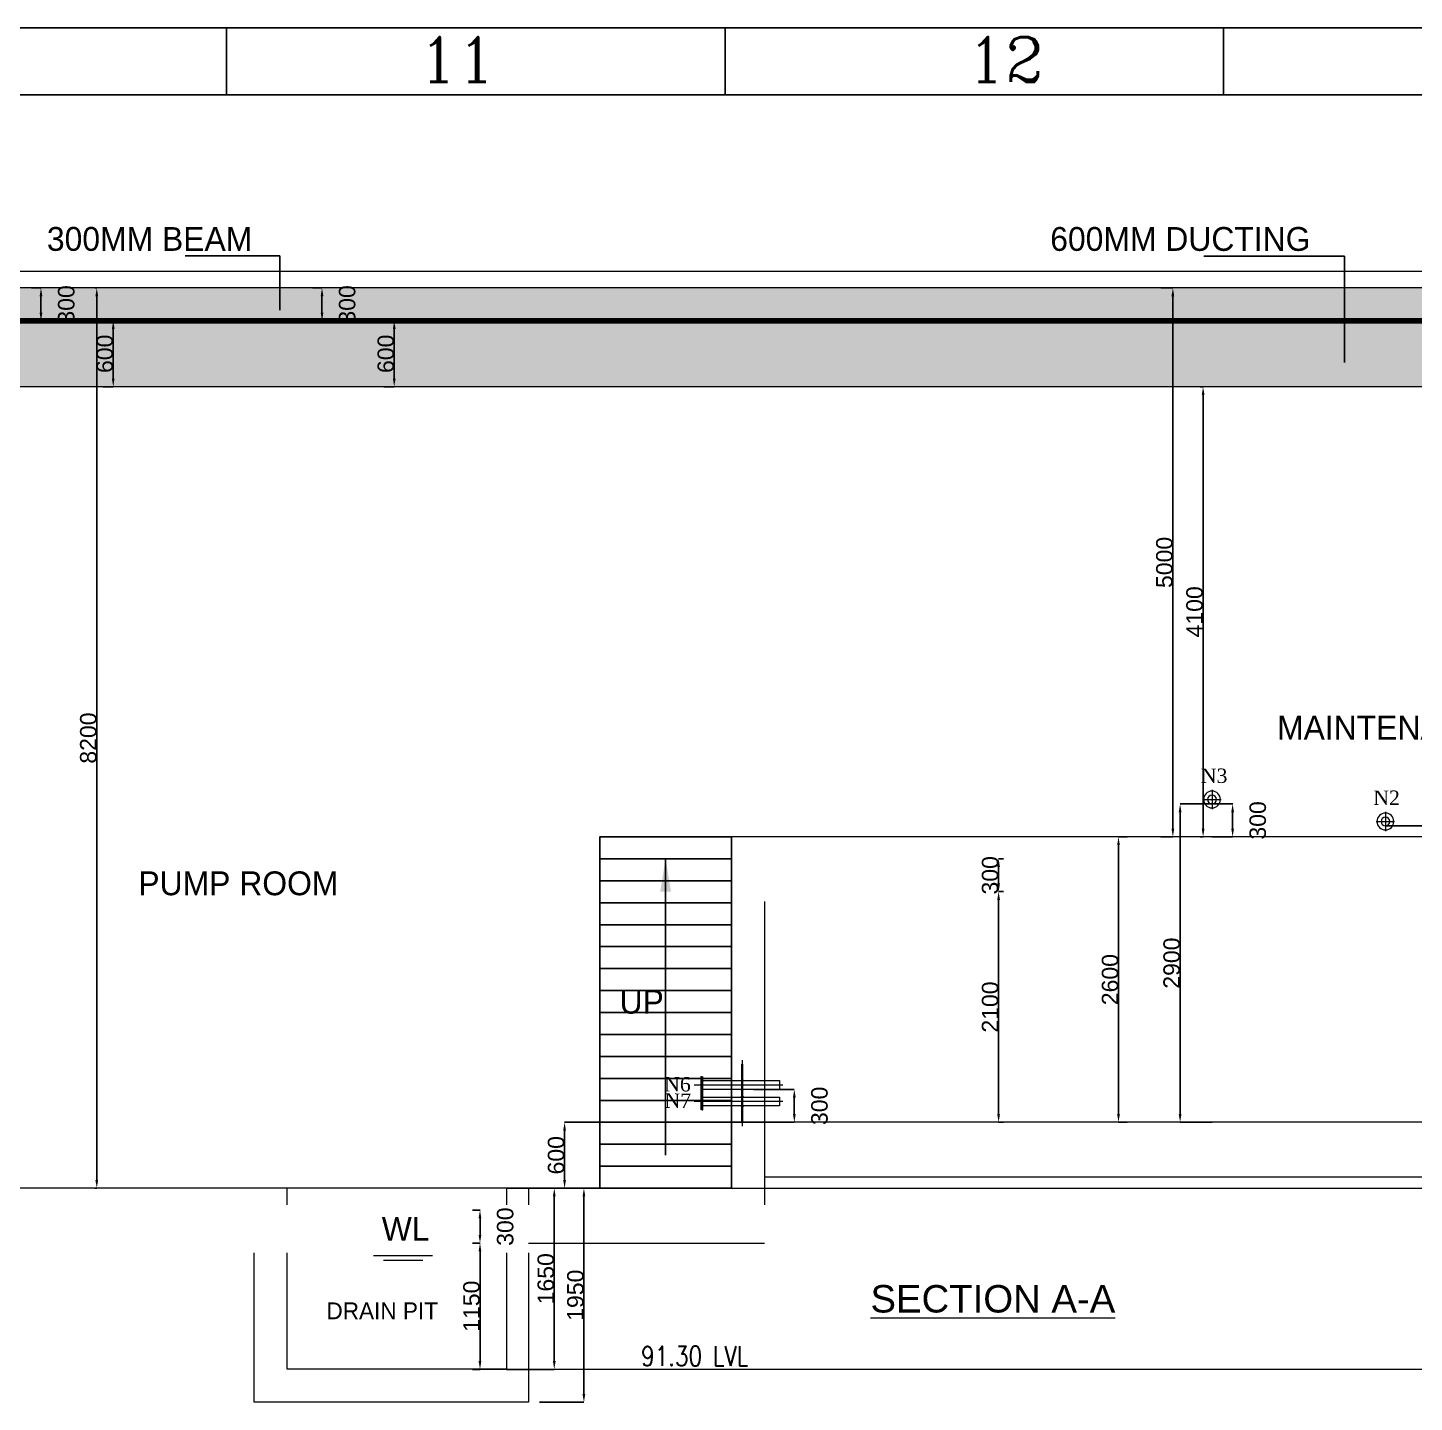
# Model space of a CAD drawing. Header units: millimetres. Extents: x -586673698 to -573385747, y -389867798 to -389752240.
# Drawn here: x -586628848 to -586616213, y -389770624 to -389758104 of the extents above; entities that cross this region are included whole.
import ezdxf
from ezdxf.enums import TextEntityAlignment as Align

# ---------------------------------------------------------------- set-up
doc = ezdxf.new("R2010")
doc.units = ezdxf.units.MM
doc.header["$LTSCALE"] = 100
for name, color, linetype in [('DT-PL-SHAFT', 230, 'Continuous'), ('DT-PL-SUMP', 230, 'Continuous'), ('DT-PL-Text', 181, 'Continuous'), ('Layer1', 7, 'Continuous'), ('LINE', 9, 'Continuous'), ('MAN', 7, 'Continuous'), ('PS_DIM', 9, 'Continuous'), ('T', 2, 'Continuous')]:
    doc.layers.add(name, color=color, linetype=linetype)
doc.layers.add('PL-DOMESTIC WATER TANK', color=171, linetype='Continuous', lineweight=0)
doc.styles.add('Arial', font='arial.ttf')
doc.styles.add('ARIEL', font='arial.ttf')
doc.styles.add('ROMANTIC', font='romantic.ttf')
doc.styles.add('simplex-0.8', font='simplex.shx', dxfattribs={"width": 0.8})
doc.styles.add('style1', font='romanc.shx')
doc.dimstyles.new('V Mts', dxfattribs={"dimtxt": 150, "dimasz": 75, "dimexe": 0.1, "dimexo": 0, "dimgap": 0.01, "dimtad": 1, "dimdec": 0, "dimzin": 3, "dimdsep": 46, "dimtxsty": 'Arial', "dimsah": 1, "dimcen": 0.09375, "dimdle": 0.01, "dimclrd": 8, "dimclre": 8, "dimclrt": 256, "dimadec": 0, "dimazin": 0, "dimtfac": 0.7, "dimtdec": 3, "dimtofl": 0, "dimtmove": 2, "dimatfit": 3, "dimfxl": 0, "dimfrac": 1, "dimtolj": 1, "dimtzin": 0, "dimarcsym": 0})
pattern_1 = [(0, (-585747838.68, -389629148.14), (0, 160), []), (90, (-585747838.68, -389629148.14), (-80, 160), [160, -160])]

# ---------------------------------------------------------------- blocks, each defined once
blk = doc.blocks.new('SHEET')
at = {"color": 7}
for p, q in [((1476, 13.35), (0, 13.35)), ((916.5, 1.35), (916.5, 13.35)), ((1005.75, 1.35), (1005.75, 13.35)), ((1095, 1.35), (1095, 13.35)), ((1464, 1.35), (12, 1.35))]:
    blk.add_line(p, q, dxfattribs=at)
at = {"layer": 'T', "color": 7, "style": 'style1'}
for s, p in [('11', (950.93, 3.66)), ('12', (1049.04, 3.66))]:
    blk.add_text(s, height=8, dxfattribs=at).set_placement(p)
blk = doc.blocks.new('*D879')
at = {"layer": 'Defpoints', "color": 0, "ltscale": 5, "transparency": 16777216}
for p in [(-586624795, -389769174, 3), (-586624795, -389770324, 0), (-586624727, -389770324)]:
    blk.add_point(p, dxfattribs=at)
at = {"layer": 'DT-PL-SHAFT', "color": 8, "lineweight": -2, "ltscale": 5, "transparency": 16777216}
for p, q in [((-586624795, -389769174), (-586624727, -389769174)), ((-586624727, -389769249), (-586624727, -389770249)), ((-586624795, -389770324), (-586624727, -389770324))]:
    blk.add_line(p, q, dxfattribs=at)
at = {"layer": 'DT-PL-SHAFT', "color": 8, "ltscale": 5, "transparency": 16777216}
for points in [[(-586624740, -389769249), (-586624715, -389769249), (-586624727, -389769174)], [(-586624740, -389770249), (-586624715, -389770249), (-586624727, -389770324)]]:
    blk.add_solid(points, dxfattribs=at)
at = {"layer": 'DT-PL-SHAFT', "lineweight": 13, "ltscale": 5, "transparency": 16777216, "insert": (-586624804, -389769749), "char_height": 150, "attachment_point": 5, "rotation": 90, "style": 'Arial'}
blk.add_mtext('\\A1;1150', dxfattribs=at)
blk = doc.blocks.new('*D880')
at = {"layer": 'Defpoints', "color": 0, "ltscale": 5, "transparency": 16777216}
for p in [(-586624795, -389768874, 3), (-586624727, -389768874), (-586624795, -389769174)]:
    blk.add_point(p, dxfattribs=at)
at = {"layer": 'DT-PL-SHAFT', "color": 8, "lineweight": -2, "ltscale": 5, "transparency": 16777216}
for p, q in [((-586624795, -389768874), (-586624727, -389768874)), ((-586624727, -389769099), (-586624727, -389768949)), ((-586624795, -389769174), (-586624727, -389769174))]:
    blk.add_line(p, q, dxfattribs=at)
at = {"layer": 'DT-PL-SHAFT', "color": 8, "ltscale": 5, "transparency": 16777216}
for points in [[(-586624740, -389768949), (-586624715, -389768949), (-586624727, -389768874)], [(-586624740, -389769099), (-586624715, -389769099), (-586624727, -389769174)]]:
    blk.add_solid(points, dxfattribs=at)
at = {"layer": 'DT-PL-SHAFT', "lineweight": 13, "ltscale": 5, "transparency": 16777216, "insert": (-586624497, -389769024), "char_height": 150, "attachment_point": 5, "rotation": 90, "style": 'Arial'}
blk.add_mtext('\\A1;300', dxfattribs=at)
blk = doc.blocks.new('*D881')
at = {"layer": 'Defpoints', "color": 0, "ltscale": 5, "transparency": 16777216}
for p in [(-586624486, -389768674, 0), (-586624050, -389768674), (-586624486, -389770324, 0)]:
    blk.add_point(p, dxfattribs=at)
at = {"layer": 'DT-PL-SHAFT', "color": 8, "lineweight": -2, "ltscale": 5, "transparency": 16777216}
for p, q in [((-586624486, -389768674), (-586624050, -389768674)), ((-586624050, -389770249), (-586624050, -389768749)), ((-586624486, -389770324), (-586624050, -389770324))]:
    blk.add_line(p, q, dxfattribs=at)
at = {"layer": 'DT-PL-SHAFT', "color": 8, "ltscale": 5, "transparency": 16777216}
for points in [[(-586624063, -389768749), (-586624038, -389768749), (-586624050, -389768674)], [(-586624063, -389770249), (-586624038, -389770249), (-586624050, -389770324)]]:
    blk.add_solid(points, dxfattribs=at)
at = {"layer": 'DT-PL-SHAFT', "lineweight": 13, "ltscale": 5, "transparency": 16777216, "insert": (-586624127, -389769499), "char_height": 150, "attachment_point": 5, "rotation": 90, "style": 'Arial'}
blk.add_mtext('\\A1;1650', dxfattribs=at)
blk = doc.blocks.new('*D882')
at = {"layer": 'Defpoints', "color": 0, "ltscale": 5, "transparency": 16777216}
for p in [(-586624186, -389768674), (-586623780, -389768674), (-586624186, -389770624, 0)]:
    blk.add_point(p, dxfattribs=at)
at = {"layer": 'DT-PL-SHAFT', "color": 8, "lineweight": -2, "ltscale": 5, "transparency": 16777216}
for p, q in [((-586624186, -389768674), (-586623780, -389768674)), ((-586623780, -389770549), (-586623780, -389768749)), ((-586624186, -389770624), (-586623780, -389770624))]:
    blk.add_line(p, q, dxfattribs=at)
at = {"layer": 'DT-PL-SHAFT', "color": 8, "ltscale": 5, "transparency": 16777216}
for points in [[(-586623793, -389768749), (-586623768, -389768749), (-586623780, -389768674)], [(-586623793, -389770549), (-586623768, -389770549), (-586623780, -389770624)]]:
    blk.add_solid(points, dxfattribs=at)
at = {"layer": 'DT-PL-SHAFT', "lineweight": 13, "ltscale": 5, "transparency": 16777216, "insert": (-586623857, -389769649), "char_height": 150, "attachment_point": 5, "rotation": 90, "style": 'Arial'}
blk.add_mtext('\\A1;1950', dxfattribs=at)
blk = doc.blocks.new('*D883')
at = {"layer": 'Defpoints', "color": 0, "ltscale": 5, "transparency": 16777216}
for p in [(-586628237, -389760474, 0), (-586628219, -389760474), (-586628237, -389768674, 3)]:
    blk.add_point(p, dxfattribs=at)
at = {"layer": 'DT-PL-SHAFT', "color": 8, "lineweight": -2, "ltscale": 5, "transparency": 16777216}
for p, q in [((-586628237, -389760474), (-586628219, -389760474)), ((-586628219, -389768599), (-586628219, -389760549)), ((-586628237, -389768674), (-586628219, -389768674))]:
    blk.add_line(p, q, dxfattribs=at)
at = {"layer": 'DT-PL-SHAFT', "color": 8, "ltscale": 5, "transparency": 16777216}
for points in [[(-586628232, -389760549), (-586628207, -389760549), (-586628219, -389760474)], [(-586628232, -389768599), (-586628207, -389768599), (-586628219, -389768674)]]:
    blk.add_solid(points, dxfattribs=at)
at = {"layer": 'DT-PL-SHAFT', "lineweight": 13, "ltscale": 5, "transparency": 16777216, "insert": (-586628296, -389764574), "char_height": 150, "attachment_point": 5, "rotation": 90, "style": 'Arial'}
blk.add_mtext('\\A1;8200', dxfattribs=at)
blk = doc.blocks.new('*D889')
at = {"layer": 'Defpoints', "color": 0, "ltscale": 5, "transparency": 16777216}
for p in [(-586626253, -389760474, 0), (-586626167, -389760474), (-586626253, -389760774, 0)]:
    blk.add_point(p, dxfattribs=at)
at = {"layer": 'DT-PL-SHAFT', "color": 8, "lineweight": -2, "ltscale": 5, "transparency": 16777216}
for p, q in [((-586626253, -389760474), (-586626167, -389760474)), ((-586626167, -389760699), (-586626167, -389760549)), ((-586626253, -389760774), (-586626167, -389760774))]:
    blk.add_line(p, q, dxfattribs=at)
at = {"layer": 'DT-PL-SHAFT', "color": 8, "ltscale": 5, "transparency": 16777216}
for points in [[(-586626179, -389760549), (-586626154, -389760549), (-586626167, -389760474)], [(-586626179, -389760699), (-586626154, -389760699), (-586626167, -389760774)]]:
    blk.add_solid(points, dxfattribs=at)
at = {"layer": 'DT-PL-SHAFT', "lineweight": 13, "ltscale": 5, "transparency": 16777216, "insert": (-586625937, -389760624), "char_height": 150, "attachment_point": 5, "rotation": 90, "style": 'Arial'}
blk.add_mtext('\\A1;300', dxfattribs=at)
blk = doc.blocks.new('*D890')
at = {"layer": 'Defpoints', "color": 0, "ltscale": 5, "transparency": 16777216}
for p in [(-586625604, -389760774, 0), (-586625604, -389761374, 0), (-586625509, -389761374)]:
    blk.add_point(p, dxfattribs=at)
at = {"layer": 'DT-PL-SHAFT', "color": 8, "lineweight": -2, "ltscale": 5, "transparency": 16777216}
for p, q in [((-586625604, -389760774), (-586625508, -389760774)), ((-586625509, -389760849), (-586625509, -389761299)), ((-586625604, -389761374), (-586625508, -389761374))]:
    blk.add_line(p, q, dxfattribs=at)
at = {"layer": 'DT-PL-SHAFT', "color": 8, "ltscale": 5, "transparency": 16777216}
for points in [[(-586625521, -389760849), (-586625496, -389760849), (-586625509, -389760774)], [(-586625521, -389761299), (-586625496, -389761299), (-586625509, -389761374)]]:
    blk.add_solid(points, dxfattribs=at)
at = {"layer": 'DT-PL-SHAFT', "lineweight": 13, "ltscale": 5, "transparency": 16777216, "insert": (-586625585, -389761074), "char_height": 150, "attachment_point": 5, "rotation": 90, "style": 'Arial'}
blk.add_mtext('\\A1;600', dxfattribs=at)
blk = doc.blocks.new('*D893')
at = {"layer": 'Defpoints', "color": 0, "ltscale": 5, "transparency": 16777216}
for p in [(-586628813, -389760474, 0), (-586628728, -389760474), (-586628813, -389760774, 0)]:
    blk.add_point(p, dxfattribs=at)
at = {"layer": 'DT-PL-SHAFT', "color": 8, "lineweight": -2, "ltscale": 5, "transparency": 16777216}
for p, q in [((-586628813, -389760474), (-586628727, -389760474)), ((-586628728, -389760699), (-586628728, -389760549)), ((-586628813, -389760774), (-586628727, -389760774))]:
    blk.add_line(p, q, dxfattribs=at)
at = {"layer": 'DT-PL-SHAFT', "color": 8, "ltscale": 5, "transparency": 16777216}
for points in [[(-586628740, -389760549), (-586628715, -389760549), (-586628728, -389760474)], [(-586628740, -389760699), (-586628715, -389760699), (-586628728, -389760774)]]:
    blk.add_solid(points, dxfattribs=at)
at = {"layer": 'DT-PL-SHAFT', "lineweight": 13, "ltscale": 5, "transparency": 16777216, "insert": (-586628497, -389760624), "char_height": 150, "attachment_point": 5, "rotation": 90, "style": 'Arial'}
blk.add_mtext('\\A1;300', dxfattribs=at)
blk = doc.blocks.new('*D894')
at = {"layer": 'Defpoints', "color": 0, "ltscale": 5, "transparency": 16777216}
for p in [(-586628165, -389760774, 0), (-586628165, -389761374, 0), (-586628069, -389761374)]:
    blk.add_point(p, dxfattribs=at)
at = {"layer": 'DT-PL-SHAFT', "color": 8, "lineweight": -2, "ltscale": 5, "transparency": 16777216}
for p, q in [((-586628165, -389760774), (-586628069, -389760774)), ((-586628069, -389760849), (-586628069, -389761299)), ((-586628165, -389761374), (-586628069, -389761374))]:
    blk.add_line(p, q, dxfattribs=at)
at = {"layer": 'DT-PL-SHAFT', "color": 8, "ltscale": 5, "transparency": 16777216}
for points in [[(-586628082, -389760849), (-586628057, -389760849), (-586628069, -389760774)], [(-586628082, -389761299), (-586628057, -389761299), (-586628069, -389761374)]]:
    blk.add_solid(points, dxfattribs=at)
at = {"layer": 'DT-PL-SHAFT', "lineweight": 13, "ltscale": 5, "transparency": 16777216, "insert": (-586628146, -389761074), "char_height": 150, "attachment_point": 5, "rotation": 90, "style": 'Arial'}
blk.add_mtext('\\A1;600', dxfattribs=at)
blk = doc.blocks.new('*D896')
at = {"layer": 'Defpoints', "color": 0, "ltscale": 5, "transparency": 16777216}
for p in [(-586620001, -389765973), (-586619957, -389765973, 3), (-586619957, -389768074, 3)]:
    blk.add_point(p, dxfattribs=at)
at = {"layer": 'DT-PL-SHAFT', "color": 8, "lineweight": -2, "ltscale": 5, "transparency": 16777216}
for p, q in [((-586619957, -389765973), (-586620001, -389765973)), ((-586620001, -389767999), (-586620001, -389766048)), ((-586619957, -389768074), (-586620001, -389768074))]:
    blk.add_line(p, q, dxfattribs=at)
at = {"layer": 'DT-PL-SHAFT', "color": 8, "ltscale": 5, "transparency": 16777216}
for points in [[(-586620014, -389766048), (-586619989, -389766048), (-586620001, -389765973)], [(-586620014, -389767999), (-586619989, -389767999), (-586620001, -389768074)]]:
    blk.add_solid(points, dxfattribs=at)
at = {"layer": 'DT-PL-SHAFT', "lineweight": 13, "ltscale": 5, "transparency": 16777216, "insert": (-586620078, -389767024), "char_height": 150, "attachment_point": 5, "rotation": 90, "style": 'Arial'}
blk.add_mtext('\\A1;2100', dxfattribs=at)
blk = doc.blocks.new('*D897')
at = {"layer": 'Defpoints', "color": 0, "ltscale": 5, "transparency": 16777216}
for p in [(-586618830, -389765474, 3), (-586618909, -389768074), (-586618830, -389768074, 3)]:
    blk.add_point(p, dxfattribs=at)
at = {"layer": 'DT-PL-SHAFT', "color": 8, "lineweight": -2, "ltscale": 5, "transparency": 16777216}
for p, q in [((-586618830, -389765474), (-586618909, -389765474)), ((-586618909, -389765549), (-586618909, -389767999)), ((-586618830, -389768074), (-586618909, -389768074))]:
    blk.add_line(p, q, dxfattribs=at)
at = {"layer": 'DT-PL-SHAFT', "color": 8, "ltscale": 5, "transparency": 16777216}
for points in [[(-586618921, -389765549), (-586618896, -389765549), (-586618909, -389765474)], [(-586618921, -389767999), (-586618896, -389767999), (-586618909, -389768074)]]:
    blk.add_solid(points, dxfattribs=at)
at = {"layer": 'DT-PL-SHAFT', "lineweight": 13, "ltscale": 5, "transparency": 16777216, "insert": (-586618985, -389766774), "char_height": 150, "attachment_point": 5, "rotation": 90, "style": 'Arial'}
blk.add_mtext('\\A1;2600', dxfattribs=at)
blk = doc.blocks.new('*D898')
at = {"layer": 'Defpoints', "color": 0, "ltscale": 5, "transparency": 16777216}
for p in [(-586620001, -389765674), (-586619957, -389765674, 3), (-586619957, -389765973)]:
    blk.add_point(p, dxfattribs=at)
at = {"layer": 'DT-PL-SHAFT', "color": 8, "lineweight": -2, "ltscale": 5, "transparency": 16777216}
for p, q in [((-586619957, -389765674), (-586620001, -389765674)), ((-586620001, -389765898), (-586620001, -389765749)), ((-586619957, -389765973), (-586620001, -389765973))]:
    blk.add_line(p, q, dxfattribs=at)
at = {"layer": 'DT-PL-SHAFT', "color": 8, "ltscale": 5, "transparency": 16777216}
for points in [[(-586620014, -389765749), (-586619989, -389765749), (-586620001, -389765674)], [(-586620014, -389765898), (-586619989, -389765898), (-586620001, -389765973)]]:
    blk.add_solid(points, dxfattribs=at)
at = {"layer": 'DT-PL-SHAFT', "lineweight": 13, "ltscale": 5, "transparency": 16777216, "insert": (-586620078, -389765824), "char_height": 150, "attachment_point": 5, "rotation": 90, "style": 'Arial'}
blk.add_mtext('\\A1;300', dxfattribs=at)
blk = doc.blocks.new('*D899')
at = {"layer": 'Defpoints', "color": 0, "ltscale": 5, "transparency": 16777216}
for p in [(-586618164, -389761374, 0), (-586618138, -389761374), (-586618164, -389765474, 3)]:
    blk.add_point(p, dxfattribs=at)
at = {"layer": 'DT-PL-SHAFT', "color": 8, "lineweight": -2, "ltscale": 5, "transparency": 16777216}
for p, q in [((-586618164, -389761374), (-586618138, -389761374)), ((-586618138, -389765399), (-586618138, -389761449)), ((-586618164, -389765474), (-586618138, -389765474))]:
    blk.add_line(p, q, dxfattribs=at)
at = {"layer": 'DT-PL-SHAFT', "color": 8, "ltscale": 5, "transparency": 16777216}
for points in [[(-586618150, -389761449), (-586618125, -389761449), (-586618138, -389761374)], [(-586618150, -389765399), (-586618125, -389765399), (-586618138, -389765474)]]:
    blk.add_solid(points, dxfattribs=at)
at = {"layer": 'DT-PL-SHAFT', "lineweight": 13, "ltscale": 5, "transparency": 16777216, "insert": (-586618215, -389763424), "char_height": 150, "attachment_point": 5, "rotation": 90, "style": 'Arial'}
blk.add_mtext('\\A1;4100', dxfattribs=at)
blk = doc.blocks.new('*D900')
at = {"layer": 'Defpoints', "color": 0, "ltscale": 5, "transparency": 16777216}
for p in [(-586618523, -389760474, 0), (-586618413, -389760474), (-586618523, -389765474, 3)]:
    blk.add_point(p, dxfattribs=at)
at = {"layer": 'DT-PL-SHAFT', "color": 8, "lineweight": -2, "ltscale": 5, "transparency": 16777216}
for p, q in [((-586618523, -389760474), (-586618413, -389760474)), ((-586618413, -389765399), (-586618413, -389760549)), ((-586618523, -389765474), (-586618413, -389765474))]:
    blk.add_line(p, q, dxfattribs=at)
at = {"layer": 'DT-PL-SHAFT', "color": 8, "ltscale": 5, "transparency": 16777216}
for points in [[(-586618426, -389760549), (-586618401, -389760549), (-586618413, -389760474)], [(-586618426, -389765399), (-586618401, -389765399), (-586618413, -389765474)]]:
    blk.add_solid(points, dxfattribs=at)
at = {"layer": 'DT-PL-SHAFT', "lineweight": 13, "ltscale": 5, "transparency": 16777216, "insert": (-586618490, -389762974), "char_height": 150, "attachment_point": 5, "rotation": 90, "style": 'Arial'}
blk.add_mtext('\\A1;5000', dxfattribs=at)
blk = doc.blocks.new('*D905')
at = {"layer": 'Defpoints', "color": 0, "ltscale": 5, "transparency": 16777216}
for p in [(-586622236, -389768074, -6), (-586623956, -389768674), (-586623524, -389768674, -6)]:
    blk.add_point(p, dxfattribs=at)
at = {"layer": 'DT-PL-SHAFT', "color": 8, "lineweight": -2, "ltscale": 5, "transparency": 16777216}
for p, q in [((-586622236, -389768074), (-586623957, -389768074)), ((-586623956, -389768149), (-586623956, -389768599)), ((-586623524, -389768674), (-586623957, -389768674))]:
    blk.add_line(p, q, dxfattribs=at)
at = {"layer": 'DT-PL-SHAFT', "color": 8, "ltscale": 5, "transparency": 16777216}
for points in [[(-586623969, -389768149), (-586623944, -389768149), (-586623956, -389768074)], [(-586623969, -389768599), (-586623944, -389768599), (-586623956, -389768674)]]:
    blk.add_solid(points, dxfattribs=at)
at = {"layer": 'DT-PL-SHAFT', "lineweight": 13, "ltscale": 5, "transparency": 16777216, "insert": (-586624033, -389768374), "char_height": 150, "attachment_point": 5, "rotation": 90, "style": 'Arial'}
blk.add_mtext('\\A1;600', dxfattribs=at)
blk = doc.blocks.new('FDHSJJ')
at = {"layer": 'PS_DIM', "color": 8, "lineweight": 20}
for points in [[(-10183220, -7990711), (-10183220, -7990886)], [(-10183135, -7990799), (-10183304, -7990799)]]:
    blk.add_lwpolyline(points, dxfattribs=at)
at = {"layer": 'PS_DIM', "color": 30, "lineweight": 20, "true_color": 0xf8991e}
for radius in [76.6, 40]:
    blk.add_circle((-10183220, -7990799), radius, dxfattribs=at)
blk = doc.blocks.new('*D908')
at = {"layer": 'Defpoints', "color": 0, "ltscale": 5, "transparency": 16777216}
for p in [(-586616477, -389765374, -6), (-586615706, -389768074, -6), (-586615327, -389768074)]:
    blk.add_point(p, dxfattribs=at)
at = {"layer": 'DT-PL-SHAFT', "color": 8, "lineweight": -2, "ltscale": 5, "transparency": 16777216}
for p, q in [((-586616477, -389765374), (-586615327, -389765374)), ((-586615327, -389765449), (-586615327, -389767999)), ((-586615706, -389768074), (-586615327, -389768074))]:
    blk.add_line(p, q, dxfattribs=at)
at = {"layer": 'DT-PL-SHAFT', "color": 8, "ltscale": 5, "transparency": 16777216}
for points in [[(-586615339, -389765449), (-586615314, -389765449), (-586615327, -389765374)], [(-586615339, -389767999), (-586615314, -389767999), (-586615327, -389768074)]]:
    blk.add_solid(points, dxfattribs=at)
at = {"layer": 'DT-PL-SHAFT', "lineweight": 13, "ltscale": 5, "transparency": 16777216, "insert": (-586615403, -389766724), "char_height": 150, "attachment_point": 5, "rotation": 90, "style": 'Arial'}
blk.add_mtext('\\A1;2700', dxfattribs=at)
blk = doc.blocks.new('DS')
at = {"layer": 'PS_DIM', "color": 30, "lineweight": 20, "true_color": 0xf8991e}
for p, q in [((-10154215, -7973767), (-10154225, -7973767)), ((-10154225, -7973767), (-10154225, -7973917)), ((-10154220, -7974184), (-10154220, -7973731)), ((-10154215, -7973767), (-10154215, -7973917)), ((-10154225, -7973997), (-10154225, -7974148)), ((-10154215, -7973997), (-10154215, -7974148)), ((-10154215, -7974148), (-10154225, -7974148))]:
    blk.add_line(p, q, dxfattribs=at)
at = {"layer": 'PS_DIM', "color": 8, "lineweight": 20}
blk.add_line((-10153849, -7973957), (-10154657, -7973957), dxfattribs=at)
at = {"layer": 'PS_DIM', "color": 30, "lineweight": 20, "true_color": 0xf8991e}
for points in [[(-10154598, -7974034), (-10154588, -7974034), (-10154588, -7973881), (-10154579, -7973881), (-10154579, -7974034)], [(-10154598, -7974034), (-10154598, -7973881)]]:
    blk.add_lwpolyline(points, dxfattribs=at)
blk.add_lwpolyline([(-10153879, -7973997), (-10153879, -7973917), (-10154579, -7973917), (-10154579, -7973997)], close=True, dxfattribs=at)
for centre, start, end in [((-10154225, -7973917), 93.0102, 181.4916), ((-10154215, -7973917), 358.5084, 95.2992), ((-10154225, -7973997), 182.0947, 266.9898), ((-10154215, -7973997), 264.7008, 357.9053)]:
    blk.add_arc(centre, 5.7, start, end, dxfattribs=at)
blk = doc.blocks.new('*D909')
at = {"layer": 'Defpoints', "color": 0, "ltscale": 5, "transparency": 16777216}
for p in [(-586622234, -389767774, -9), (-586621863, -389767774), (-586622234, -389768074, -6)]:
    blk.add_point(p, dxfattribs=at)
at = {"layer": 'DT-PL-SHAFT', "color": 8, "lineweight": -2, "ltscale": 5, "transparency": 16777216}
for p, q in [((-586622234, -389767774), (-586621863, -389767774)), ((-586621863, -389767999), (-586621863, -389767849)), ((-586622234, -389768074), (-586621863, -389768074))]:
    blk.add_line(p, q, dxfattribs=at)
at = {"layer": 'DT-PL-SHAFT', "color": 8, "ltscale": 5, "transparency": 16777216}
for points in [[(-586621875, -389767849), (-586621850, -389767849), (-586621863, -389767774)], [(-586621875, -389767999), (-586621850, -389767999), (-586621863, -389768074)]]:
    blk.add_solid(points, dxfattribs=at)
at = {"layer": 'DT-PL-SHAFT', "lineweight": 13, "ltscale": 5, "transparency": 16777216, "insert": (-586621633, -389767924), "char_height": 150, "attachment_point": 5, "rotation": 90, "style": 'Arial'}
blk.add_mtext('\\A1;300', dxfattribs=at)
blk = doc.blocks.new('*D810')
at = {"layer": 'Defpoints', "color": 0, "ltscale": 5, "transparency": 16777216}
for p in [(-586618056, -389765174, 10), (-586618057, -389765474, 3), (-586617869, -389765474)]:
    blk.add_point(p, dxfattribs=at)
at = {"layer": 'DT-PL-SHAFT', "color": 8, "lineweight": -2, "ltscale": 5, "transparency": 16777216}
for p, q in [((-586618056, -389765174), (-586617868, -389765174)), ((-586617869, -389765249), (-586617869, -389765399)), ((-586618057, -389765474), (-586617869, -389765474))]:
    blk.add_line(p, q, dxfattribs=at)
at = {"layer": 'DT-PL-SHAFT', "color": 8, "ltscale": 5, "transparency": 16777216}
for points in [[(-586617881, -389765249), (-586617856, -389765249), (-586617869, -389765174)], [(-586617881, -389765399), (-586617856, -389765399), (-586617869, -389765474)]]:
    blk.add_solid(points, dxfattribs=at)
at = {"layer": 'DT-PL-SHAFT', "lineweight": 13, "ltscale": 5, "transparency": 16777216, "insert": (-586617639, -389765324), "char_height": 150, "attachment_point": 5, "rotation": 89.9194, "style": 'Arial'}
blk.add_mtext('\\A1;300', dxfattribs=at)
blk = doc.blocks.new('*D811')
at = {"layer": 'Defpoints', "color": 0, "ltscale": 5, "transparency": 16777216}
for p in [(-586618056, -389765174), (-586618347, -389768074), (-586618056, -389768074, 3)]:
    blk.add_point(p, dxfattribs=at)
at = {"layer": 'DT-PL-SHAFT', "color": 8, "lineweight": -2, "ltscale": 5, "transparency": 16777216}
for p, q in [((-586618056, -389765174), (-586618347, -389765174)), ((-586618347, -389765249), (-586618347, -389767999)), ((-586618056, -389768074), (-586618347, -389768074))]:
    blk.add_line(p, q, dxfattribs=at)
at = {"layer": 'DT-PL-SHAFT', "color": 8, "ltscale": 5, "transparency": 16777216}
for points in [[(-586618360, -389765249), (-586618335, -389765249), (-586618347, -389765174)], [(-586618360, -389767999), (-586618335, -389767999), (-586618347, -389768074)]]:
    blk.add_solid(points, dxfattribs=at)
at = {"layer": 'DT-PL-SHAFT', "lineweight": 13, "ltscale": 5, "transparency": 16777216, "insert": (-586618424, -389766624), "char_height": 150, "attachment_point": 5, "rotation": 90, "style": 'Arial'}
blk.add_mtext('\\A1;2900', dxfattribs=at)

msp = doc.modelspace()

# ---------------------------------------------------------------- hatches: boundary and pattern name
at = {"layer": 'DT-PL-SHAFT', "lineweight": 13, "ltscale": 15}
h = msp.add_hatch(dxfattribs=at)
h.set_pattern_fill('AR-B88', color=2, scale=20)
h.set_pattern_definition(pattern_1)
h.paths.add_polyline_path([(-586637386.2, -389760473.9), (-586606235.6, -389760473.9), (-586606235.6, -389760773.9), (-586637386.2, -389760773.9)])
h = msp.add_hatch(dxfattribs=at)
h.set_pattern_fill('AR-B88', color=4, scale=20)
h.set_pattern_definition(pattern_1)
h.paths.add_polyline_path([(-586637386.2, -389760773.9), (-586606235.6, -389760773.9), (-586606235.6, -389761373.9), (-586637386.2, -389761373.9), (-586637386.2, -389761373.8), (-586637386.1, -389761373.9), (-586637386.2, -389761373.9)])
h.paths.add_polyline_path([(-586634176, -389761278.3), (-586637386.2, -389760969.2)], flags=16)

# ---------------------------------------------------------------- linework, layer by layer
at = {"layer": 'DT-PL-SHAFT', "color": 1, "lineweight": 13, "ltscale": 5}
for p, q in [((-586622435.6, -389765473.8, -298.7), (-586622435.6, -389768673.8, -298.7)), ((-586622136, -389765673.8, -298.3), (-586622136, -389769173.8, -298))]:
    msp.add_line(p, q, dxfattribs=at)
for points, elevation in [([(-586605935.6, -389760323.9), (-586637686.2, -389760323.9)], -298.8), ([(-586606235.6, -389760473.9), (-586637386.1, -389760473.9)], -298.8), ([(-586610035.6, -389765473.8), (-586622435.6, -389765473.8)], -295.8), ([(-586610035.6, -389765673.8), (-586622136, -389765673.8)], -295.8), ([(-586606235.6, -389768073.8), (-586622235.6, -389768073.8)], -295.8), ([(-586622435.6, -389768673.8), (-586631386, -389768673.8)], -295.8), ([(-586624485.6, -389768873.8), (-586626485.6, -389768873.8)], -295.6)]:
    msp.add_lwpolyline(points, dxfattribs=dict(at, elevation=elevation))
at = {"layer": 'DT-PL-SHAFT', "color": 5, "lineweight": 13, "ltscale": 5, "const_width": 50, "elevation": -298.8}
msp.add_lwpolyline([(-586606235.6, -389760773.9), (-586637386.1, -389760773.9)], dxfattribs=at)
at = {"layer": 'DT-PL-SHAFT', "color": 11, "lineweight": 13, "ltscale": 5, "true_color": 0xf27172}
for points, elevation in [([(-586606235.6, -389761373.9), (-586637386.1, -389761373.9)], -298.8), ([(-586625874.2, -389769207), (-586624982.5, -389769207)], -298.5), ([(-586625785.3, -389769247.4), (-586625071.4, -389769247.4)], -298.5), ([(-586625696.3, -389769287.7), (-586625160.4, -389769287.7)], -298.5), ([(-586625607.4, -389769328.1), (-586625249.3, -389769328.1)], -298.5)]:
    msp.add_lwpolyline(points, dxfattribs=dict(at, elevation=elevation))
at = {"layer": 'DT-PL-SHAFT', "color": 215, "lineweight": 13, "ltscale": 5, "true_color": 0xa953a0}
for points, elevation in [([(-586610035.6, -389765973.4), (-586622136, -389765973.4)], -295.8), ([(-586624485.6, -389769173.8), (-586626485.6, -389769173.8)], -295.6)]:
    msp.add_lwpolyline(points, dxfattribs=dict(at, elevation=elevation))
at = {"layer": 'DT-PL-SHAFT', "color": 4, "ltscale": 5, "elevation": -298.7}
for points in [[(-586622435.6, -389766273.8), (-586623635.6, -389766273.8), (-586623635.6, -389766473.8), (-586622435.6, -389766473.8), (-586622435.6, -389766273.8)], [(-586622435.6, -389766473.8), (-586623635.6, -389766473.8), (-586623635.6, -389766673.8), (-586622435.6, -389766673.8), (-586622435.6, -389766473.8)], [(-586622435.6, -389766673.8), (-586623635.6, -389766673.8), (-586623635.6, -389766873.8), (-586622435.6, -389766873.8), (-586622435.6, -389766673.8)], [(-586622435.6, -389766873.8), (-586623635.6, -389766873.8), (-586623635.6, -389767073.8), (-586622435.6, -389767073.8), (-586622435.6, -389766873.8)], [(-586622435.6, -389767073.8), (-586623635.6, -389767073.8), (-586623635.6, -389767273.8), (-586622435.6, -389767273.8), (-586622435.6, -389767073.8)], [(-586622435.6, -389767273.8), (-586623635.6, -389767273.8), (-586623635.6, -389767473.8), (-586622435.6, -389767473.8), (-586622435.6, -389767273.8)], [(-586622435.6, -389767473.8), (-586623635.6, -389767473.8), (-586623635.6, -389767673.8), (-586622435.6, -389767673.8), (-586622435.6, -389767473.8)], [(-586622435.6, -389767673.8), (-586623635.6, -389767673.8), (-586623635.6, -389767873.8), (-586622435.6, -389767873.8), (-586622435.6, -389767673.8)], [(-586622435.6, -389767873.8), (-586623635.6, -389767873.8), (-586623635.6, -389768073.8), (-586622435.6, -389768073.8), (-586622435.6, -389767873.8)], [(-586622435.6, -389768073.8), (-586623635.6, -389768073.8), (-586623635.6, -389768273.8), (-586622435.6, -389768273.8), (-586622435.6, -389768073.8)], [(-586622435.6, -389768273.8), (-586623635.6, -389768273.8), (-586623635.6, -389768473.8), (-586622435.6, -389768473.8), (-586622435.6, -389768273.8)], [(-586622435.6, -389768473.8), (-586623635.6, -389768473.8), (-586623635.6, -389768673.8), (-586622435.6, -389768673.8), (-586622435.6, -389768473.8)]]:
    msp.add_lwpolyline(points, dxfattribs=at)
at = {"layer": 'DT-PL-SUMP', "color": 8, "lineweight": 13, "ltscale": 0.5}
for points, elevation in [([(-586623259.9, -389768673.8), (-586602596.1, -389768673.8)], -295.8), ([(-586624735.6, -389770323.8), (-586602535.4, -389770323.8)], -298.7)]:
    msp.add_lwpolyline(points, dxfattribs=dict(at, elevation=elevation))
at = {"layer": 'PL-DOMESTIC WATER TANK', "lineweight": 13, "ltscale": 200}
msp.add_line((-586624285.6, -389768673.8, -298.7), (-586624285.6, -389769173.8, -298.7), dxfattribs=at)
for points, elevation in [([(-586624485.6, -389768673.8), (-586624485.6, -389770323.8), (-586626485.6, -389770323.8), (-586626485.6, -389768673.8)], -298.5), ([(-586605935.6, -389768573.8), (-586622136, -389768573.8)], -295.8), ([(-586626785.6, -389769173.8), (-586631685.7, -389769173.8)], -295.8), ([(-586624285.6, -389769173.8), (-586624285.6, -389770623.8), (-586626785.6, -389770623.8), (-586626785.6, -389769173.8)], -298.5), ([(-586624285.6, -389769173.8), (-586626485.6, -389769173.8)], -295.8)]:
    msp.add_lwpolyline(points, dxfattribs=dict(at, elevation=elevation))

# ---------------------------------------------------------------- block references
at = {"color": 114, "lineweight": 13, "true_color": 0x139b48, "xscale": -1}
for p in [(-596801276.5, -381774335.1, -289), (-596799696.5, -381774535.1, -283)]:
    msp.add_blockref('FDHSJJ', p, dxfattribs=at)
at = {"color": 114, "lineweight": 13, "true_color": 0x139b48, "xscale": -1, "rotation": 180}
for p in [(-576468117.5, -397741691.2, -298.7), (-576468117.5, -397741841.2, -298.7)]:
    msp.add_blockref('DS', p, dxfattribs=at)
at = {"layer": 'LINE', "color": 7, "linetype": 'ByBlock', "lineweight": 13, "ltscale": 2, "xscale": 50.91065699553089, "yscale": 50.91065699553089, "zscale": 50.91065699553089}
msp.add_blockref('SHEET', (-586673697.7, -389758783.3, -234.9), dxfattribs=at)

# ---------------------------------------------------------------- texts
at = {"layer": 'DT-PL-SHAFT', "color": 1, "lineweight": 13}
for s, height, p in [('300MM BEAM', 217.15, (-586628674, -389760136, -301.6)), ('600MM DUCTING', 217.152, (-586619530.9, -389760136.2, -301.6))]:
    msp.add_text(s, height=height, dxfattribs=at).set_placement(p)
at = {"layer": 'DT-PL-SHAFT', "color": 140, "lineweight": 13}
for s, height, p in [('MAINTENANCE AREA', 217.152, (-586617463.8, -389764588.3, -304.8)), ('PUMP ROOM', 217.15, (-586627840.4, -389766005.5, -301.9)), ('UP', 217.15, (-586623455.1, -389767083.9, -311.4)), ('DRAIN PIT', 153.8, (-586626126.6, -389769868.1, -298.7))]:
    msp.add_text(s, height=height, dxfattribs=at).set_placement(p)
at = {"layer": 'DT-PL-Text', "color": 181, "lineweight": 13, "style": 'ROMANTIC'}
for s, rotation, p in [('N3', 0.01687, (-586618158.2, -389764982.8, -287.3)), ('N2', 0.01687, (-586616586.5, -389765182.8, -281.3)), ('N6', 359.98313, (-586623048.7, -389767792.6, -284.8)), ('N7', 359.98313, (-586623045.3, -389767942.6, -284.8))]:
    msp.add_text(s, height=131.18, rotation=rotation, dxfattribs=at).set_placement(p)
at = {"layer": 'Layer1', "color": 6, "style": 'simplex-0.8', "width": 0.8}
msp.add_text('91.30 LVL', height=179.99, dxfattribs=at).set_placement((-586622283.6, -389770347.4, -3334.4), align=Align.BOTTOM_RIGHT)
at = {"layer": 'MAN', "color": 241, "lineweight": 13, "style": 'ARIEL'}
msp.add_text('%%USECTION A-A', height=250, dxfattribs=at).set_placement((-586621169.2, -389769806.3, -298.7))

# ---------------------------------------------------------------- dimensions: what is measured, and where the dimension line sits
at = {"layer": 'DT-PL-SHAFT', "color": 1, "lineweight": 13, "ltscale": 5}
for p1, p2, distance, picture, middle in [((-586628813.4, -389760773.9, -299.4), (-586628813.4, -389760473.9, -299.4), -85.9, '*D893', (-586628497.5, -389760623.9, -299.5)), ((-586626252.8, -389760773.9, -298.8), (-586626252.8, -389760473.9, -298.8), -85.9, '*D889', (-586625936.9, -389760623.9, -298.8)), ((-586618522.9, -389765473.8, -295.8), (-586618522.9, -389760473.9, -298.8), -109.7, '*D900', (-586618489.8, -389762973.8, -298.8)), ((-586628164.6, -389760773.9, -299.4), (-586628164.6, -389761373.9, -299.4), 95.4, '*D894', (-586628145.8, -389761073.9, -299.5)), ((-586625604, -389760773.9, -298.8), (-586625604, -389761373.9, -298.8), 95.4, '*D890', (-586625585.1, -389761073.9, -298.8)), ((-586618164, -389765473.8, -295.8), (-586618164, -389761373.9, -298.8), -26.1, '*D899', (-586618214.5, -389763423.8, -298.8)), ((-586618056.3, -389765173.8, -289), (-586618056.7, -389765473.8, -295.8), 187.7, '*D810', (-586617638.8, -389765324.4, -299.2)), ((-586622233.7, -389768073.8, -295.8), (-586622233.7, -389767773.8, -298.7), -371, '*D909', (-586621632.7, -389767923.8, -289.7))]:
    dim = msp.add_aligned_dim(p1=p1, p2=p2, distance=distance, dimstyle='V Mts', dxfattribs=at)
    dim.commit()
    dim.dimension.update_dxf_attribs({"geometry": picture, "text_midpoint": middle})
dim = msp.add_linear_dim(base=(-586623956.4, -389768673.8, -289.7), p1=(-586622235.6, -389768073.8, -295.8), p2=(-586623523.6, -389768673.8, -295.8), angle=90, dimstyle='V Mts', dxfattribs=at)
dim.commit()
dim.dimension.update_dxf_attribs({"geometry": '*D905', "text_midpoint": (-586624033, -389768373.8, -289.7)})

# ---------------------------------------------------------------- leaders
for points, override in [([(-586626549.7, -389760675.1, -298.8), (-586626549.7, -389760182.2, -298.8), (-586627413.8, -389760182.2, -298.8)], {"dimasz": 200, "dimgap": 0.01, "dimtad": 0, "dimclrd": 5}), ([(-586616848.3, -389761153.5, -298.8), (-586616848.3, -389760185.1, -298.8), (-586618130.6, -389760185.1, -298.8)], {"dimasz": 200, "dimtad": 0, "dimclrd": 5})]:
    msp.add_leader(points, dimstyle='V Mts', override=override, dxfattribs=at)

# ---------------------------------------------------------------- next in the draw order: texts
at = {"layer": 'DT-PL-SHAFT', "color": 140, "lineweight": 13, "char_height": 217.15, "width": 15478.707, "attachment_point": 5, "bg_fill": 2}
for insert in [(-586634317.4, -389763925.2, -296.4), (-586615513.6, -389765844.8, -292.7), (-586625404.6, -389769044.6, -295.6)]:
    msp.add_mtext('WL', dxfattribs=dict(at, insert=insert))

# ---------------------------------------------------------------- next in the draw order: linework, layer by layer
at = {"layer": 'DT-PL-SHAFT', "color": 4, "ltscale": 5, "elevation": -298.7}
for points in [[(-586622435.6, -389765473.8), (-586623635.6, -389765473.8), (-586623635.6, -389765673.8), (-586622435.6, -389765673.8), (-586622435.6, -389765473.8)], [(-586622435.6, -389765673.8), (-586623635.6, -389765673.8), (-586623635.6, -389765873.8), (-586622435.6, -389765873.8), (-586622435.6, -389765673.8)], [(-586622435.6, -389765873.8), (-586623635.6, -389765873.8), (-586623635.6, -389766073.8), (-586622435.6, -389766073.8), (-586622435.6, -389765873.8)], [(-586622435.6, -389766073.8), (-586623635.6, -389766073.8), (-586623635.6, -389766273.8), (-586622435.6, -389766273.8), (-586622435.6, -389766073.8)]]:
    msp.add_lwpolyline(points, dxfattribs=at)
at = {"layer": 'PL-DOMESTIC WATER TANK', "lineweight": 13, "ltscale": 200, "elevation": -298.5}
msp.add_lwpolyline([(-586624285.6, -389769173.8), (-586622136, -389769173.8)], dxfattribs=at)

# ---------------------------------------------------------------- next in the draw order: dimensions: what is measured, and where the dimension line sits
at = {"layer": 'DT-PL-SHAFT', "color": 1, "lineweight": 13, "ltscale": 5}
for p1, p2, distance, picture, middle in [((-586628237.4, -389768673.8, -295.8), (-586628237.4, -389760473.9, -298.8), -18.2, '*D883', (-586628295.8, -389764573.8, -298.8)), ((-586618056.3, -389765173.8, -299.2), (-586618056.3, -389768073.8, -295.8), -291, '*D811', (-586618423.9, -389766623.8, -299.2)), ((-586618830, -389765473.8, -295.8), (-586618830, -389768073.8, -295.8), -78.7, '*D897', (-586618985.3, -389766773.8, -298.8)), ((-586619957.4, -389765973.4, -298.8), (-586619957.4, -389765673.8, -295.8), 43.7, '*D898', (-586620077.8, -389765823.6, -298.8)), ((-586619957.4, -389768073.8, -295.8), (-586619957.4, -389765973.4, -295.8), 43.7, '*D896', (-586620077.7, -389767023.6, -298.8)), ((-586624485.6, -389770323.8, -298.5), (-586624485.6, -389768673.8, -298.5), -435.2, '*D881', (-586624126.9, -389769498.8, -298.7)), ((-586624185.6, -389770623.8, -298.5), (-586624185.6, -389768673.8, -298.7), -405.2, '*D882', (-586623856.9, -389769648.8, -298.7)), ((-586624794.7, -389769173.8, -298.7), (-586624794.7, -389768873.8, -295.6), -67.7, '*D880', (-586624497, -389769023.8, -298.7)), ((-586624794.7, -389769173.8, -295.6), (-586624794.7, -389770323.8, -298.5), 67.7, '*D879', (-586624803.6, -389769748.8, -298.7))]:
    dim = msp.add_aligned_dim(p1=p1, p2=p2, distance=distance, dimstyle='V Mts', dxfattribs=at)
    dim.commit()
    dim.dimension.update_dxf_attribs({"geometry": picture, "text_midpoint": middle})
dim = msp.add_linear_dim(base=(-586615326.7, -389768073.8, -277), p1=(-586616476.7, -389765373.8, -283), p2=(-586615706.3, -389768073.8, -283), angle=90, dimstyle='V Mts', dxfattribs=at)
dim.commit()
dim.dimension.update_dxf_attribs({"geometry": '*D908', "text_midpoint": (-586615403.3, -389766723.8, -277)})

# ---------------------------------------------------------------- next in the draw order: leaders
msp.add_leader([(-586623035.6, -389765673.8, -298.7), (-586623035.6, -389768373.8, -298.7)], dimstyle='V Mts', override={"dimasz": 300, "dimtad": 0, "dimclrd": 6}, dxfattribs=at)

doc.saveas('drawing.dxf')
